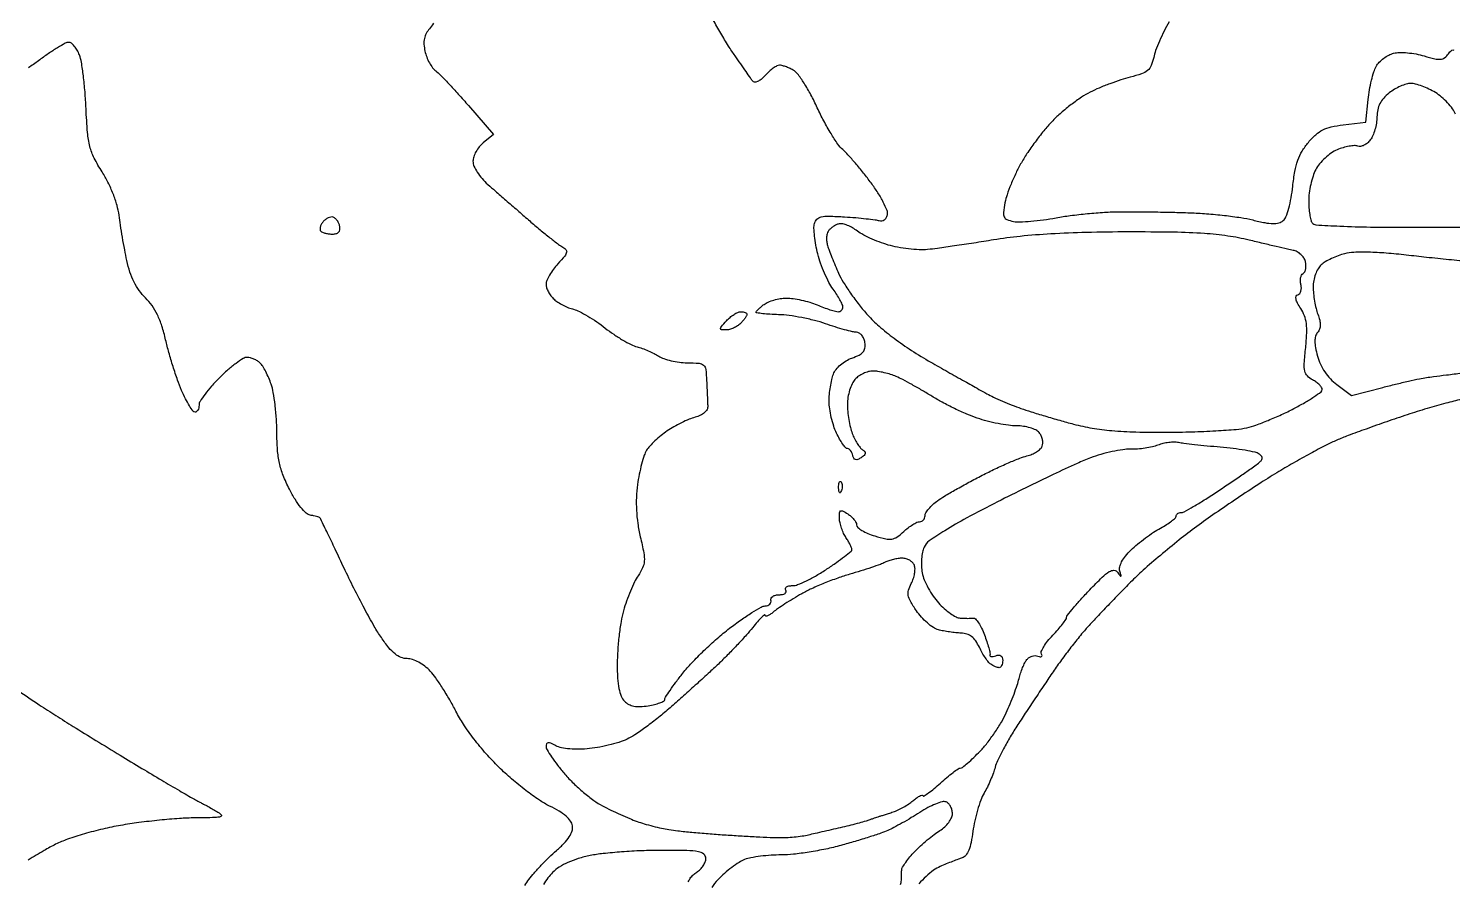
# Model space of a CAD drawing. Extents: x 0 to 102, y 0 to 135.
# Drawn here: x 24.17 to 50.55, y 18.9 to 34.69 of the extents above; entities that cross this region are included whole.
import ezdxf

# ---------------------------------------------------------------- set-up
doc = ezdxf.new("R2010")
doc.units = 0
doc.header["$MEASUREMENT"] = 0

msp = doc.modelspace()

# ---------------------------------------------------------------- linework, layer by layer
for points in [[(41.328361, 0.059018, -0.000002), (42.381032, 0.069746, -0.000306)], [(31.667921, 34.785658, -0.060837), (31.596143, 34.683838, 0.060309), (31.534922, 34.597187, 0.073917), (31.50124, 34.504064, 0.066252), (31.494049, 34.397176, 0.037786), (31.512229, 34.268787, 0.038562), (31.544563, 34.16172, 0.032648), (31.594469, 34.054507, 0.033929), (31.653268, 33.962521, 0.074379), (31.712195, 33.903555, -0.039301), (31.792872, 33.833393, -0.005268), (31.949047, 33.671005, -0.006061), (32.130133, 33.473968, -0.005065), (32.317695, 33.260543), (32.780198, 32.723387), (32.590999, 32.570183, 0.053003), (32.518604, 32.497619, 0.043265), (32.457377, 32.406539, 0.044928), (32.415511, 32.311665, 0.081626), (32.4018, 32.228236, 0.10245), (32.420558, 32.137647, 0.040497), (32.480649, 32.024806, 0.037081), (32.56914, 31.90704, 0.033693), (32.67675, 31.799536, 0.000109), (32.814825, 31.679086, 0.000039), (33.010948, 31.508102, 0.000039), (33.225702, 31.320933, 0.000046), (33.428344, 31.144381, 0.00491), (33.621458, 30.979469, 0.00579), (33.807538, 30.827327, 0.00511), (33.967302, 30.702412, 0.035807), (34.049889, 30.648093, -0.067624), (34.121822, 30.593946, -0.26105), (34.136703, 30.542154, -0.118491), (34.101872, 30.473034, -0.011187), (33.975095, 30.329947, 0.027349), (33.891012, 30.228634, 0.028694), (33.819935, 30.120306, 0.02992), (33.769958, 30.020307, 0.101256), (33.7554, 29.949158, 0.081575), (33.766026, 29.884462, 0.041283), (33.79889, 29.808454, 0.039575), (33.846797, 29.733667, 0.047158), (33.90345, 29.672003, 0.041166), (33.975632, 29.616995, 0.023241), (34.071066, 29.562045, 0.023067), (34.17316, 29.515245, 0.034823), (34.266158, 29.485036, -0.056028), (34.373313, 29.445142, -0.016668), (34.526696, 29.361014, -0.016494), (34.693928, 29.254296, -0.017114), (34.851661, 29.138029, 0.01749), (35.009654, 29.021752, 0.016741), (35.177666, 28.915008, 0.016943), (35.332118, 28.830903, 0.055955), (35.440703, 28.790902, -0.025488), (35.537576, 28.761768, -0.015585), (35.648692, 28.718124, -0.015609), (35.756327, 28.667891, -0.026638), (35.842348, 28.61851, 0.06092), (35.93686, 28.57254, 0.025399), (36.073341, 28.533261, 0.024672), (36.225438, 28.505567, 0.029251), (36.371098, 28.49502, -0.016591), (36.591051, 28.484679, -0.16842), (36.673594, 28.448423, -0.177952), (36.713652, 28.369759, -0.018973), (36.7305, 28.161827, 0.000257), (36.736415, 28.025676, 0.00025), (36.742529, 27.888174, 0.000246), (36.748026, 27.767255, 0.000926), (36.75165, 27.691437, -0.134347), (36.737719, 27.628394, -0.091158), (36.692015, 27.570274, -0.071629), (36.617006, 27.521175, -0.04384), (36.51746, 27.484956, 0.033162), (36.40536, 27.446856, 0.015559), (36.265771, 27.383674, 0.01534), (36.123031, 27.308117, 0.020809), (35.999408, 27.230764, 0.020425), (35.885773, 27.145879, 0.017501), (35.773236, 27.047689, 0.017858), (35.677259, 26.951187, 0.047212), (35.618174, 26.873883, 0.059618), (35.573726, 26.779261, 0.01549), (35.525695, 26.617766, 0.015526), (35.482071, 26.42895, 0.015283), (35.449988, 26.236796, 0.023986), (35.429377, 26.000263, 0.023207), (35.431166, 25.760209, 0.022758), (35.455432, 25.5168, 0.021081), (35.502094, 25.270226, -0.010099), (35.565196, 24.972694, -0.0612), (35.575657, 24.815711, -0.095182), (35.544907, 24.692981, -0.042601), (35.461821, 24.548017, 0.037345), (35.393813, 24.432194, 0.0149), (35.317613, 24.264489, 0.014648), (35.245832, 24.077982, 0.01788), (35.190163, 23.8995, 0.025107), (35.145786, 23.697626, 0.012231), (35.108509, 23.436352, 0.012099), (35.082904, 23.162008, 0.01711), (35.074406, 22.916825, 0.013712), (35.081616, 22.649767, 0.034184), (35.105517, 22.45604, 0.047914), (35.146701, 22.316427, 0.101039), (35.208707, 22.222607, 0.075793), (35.28848, 22.163941, 0.07322), (35.383048, 22.130847, 0.058942), (35.500207, 22.122315, 0.028965), (35.649125, 22.137702, 0.019732), (35.766334, 22.161502, 0.030375), (35.865149, 22.192126, 0.030634), (35.937785, 22.224781, 0.278655), (35.955, 22.253272, -0.144635), (35.967365, 22.295125, -0.006271), (36.052949, 22.423753, -0.010236), (36.160689, 22.574634, -0.007078), (36.288445, 22.741046, -0.02291), (36.45414, 22.931996, -0.011325), (36.680716, 23.159586, -0.011214), (36.926885, 23.385517, -0.016091), (37.155595, 23.573492, -0.010205), (37.369265, 23.731044, -0.013633), (37.569801, 23.864645, -0.010824), (37.740752, 23.966835, -0.122103), (37.8162, 23.988051, 0.081636), (37.863066, 23.997261, 0.107524), (37.89961, 24.020745, 0.122001), (37.920093, 24.054716, 0.126834), (37.92195, 24.093801, -0.178421), (37.927734, 24.132526, -0.121196), (37.958182, 24.165697, -0.089481), (38.009901, 24.188082, -0.05756), (38.074993, 24.1956, 0.047867), (38.138069, 24.201652, 0.104212), (38.182658, 24.220451, 0.181468), (38.201858, 24.248211, 0.202618), (38.1969, 24.2802, -0.204576), (38.192066, 24.312187, -0.180808), (38.211525, 24.339949, -0.103356), (38.25653, 24.35875, -0.047471), (38.320109, 24.3648, 0.094806), (38.415878, 24.383124, 0.017715), (38.580351, 24.455298, 0.018397), (38.769089, 24.554936, 0.015902), (38.959602, 24.672878, 0.007519), (39.13743, 24.794841, 0.011541), (39.2873, 24.906261, 0.006122), (39.408768, 25.003409, 0.224654), (39.4236, 25.034754, 0.101756), (39.417362, 25.06509, 0.015255), (39.390946, 25.121768, 0.016606), (39.354999, 25.187591, 0.013647), (39.312437, 25.255426, -0.039075), (39.269099, 25.332989, -0.025359), (39.23091, 25.428405, -0.025488), (39.20295, 25.525988, -0.04337), (39.190998, 25.609957, -0.022187), (39.189913, 25.714822, -0.263069), (39.210345, 25.748259, -0.251093), (39.250357, 25.748891, -0.02051), (39.344461, 25.695356, -0.041459), (39.407108, 25.648604, -0.043482), (39.460102, 25.592836, -0.047577), (39.496674, 25.536759, -0.121296), (39.5082, 25.489946, 0.219842), (39.529608, 25.44361, 0.040583), (39.607926, 25.387215, 0.036845), (39.717673, 25.331564, 0.026143), (39.847694, 25.285077, 0.018022), (40.0493, 25.232511, 0.092732), (40.16418, 25.228595, 0.115907), (40.260023, 25.267058, 0.035456), (40.381897, 25.366281, -0.023446), (40.463801, 25.436297, -0.026353), (40.548872, 25.495468, -0.026967), (40.625721, 25.537561, -0.112266), (40.676903, 25.5492, 0.109876), (40.715166, 25.557711, 0.099884), (40.747738, 25.581803, 0.095065), (40.769583, 25.617814, 0.089164), (40.7772, 25.66019, -0.138879), (40.792439, 25.713997, -0.036072), (40.845541, 25.787737, -0.033835), (40.920802, 25.866313, -0.028935), (41.00985, 25.938535, -0.020813), (41.137554, 26.022562, -0.005526), (41.348118, 26.145736, -0.005595), (41.590913, 26.280608, -0.005734), (41.8347, 26.408891, -0.007838), (42.078753, 26.528972, -0.00825), (42.322346, 26.63924, -0.007963), (42.535352, 26.727457, -0.036342), (42.663173, 26.767567, 0.041638), (42.757132, 26.798147, 0.042327), (42.844182, 26.84374, 0.045908), (42.912453, 26.896598, 0.11394), (42.947587, 26.948698, 0.090814), (42.958323, 27.00598, 0.056182), (42.950913, 27.074262, 0.05396), (42.927669, 27.142535, 0.064276), (42.891306, 27.199977, 0.106571), (42.829303, 27.24867, 0.040174), (42.726037, 27.28909, 0.037292), (42.602106, 27.316574, 0.035937), (42.473912, 27.3258, -0.033106), (42.324534, 27.335701, -0.01488), (42.130406, 27.367455, -0.014656), (41.926551, 27.413297, -0.019337), (41.744021, 27.467603, -0.019825), (41.553925, 27.540786, -0.010651), (41.325314, 27.645199, -0.01059), (41.096382, 27.761753, -0.016319), (40.9041, 27.873057, 0.006737), (40.724797, 27.981487, 0.006022), (40.535846, 28.089266, 0.006051), (40.363763, 28.181989, 0.018657), (40.244469, 28.238854, 0.025156), (40.139649, 28.277974, 0.018556), (40.020242, 28.310995, 0.018849), (39.904761, 28.333802, 0.039345), (39.813431, 28.341, 0.066423), (39.728752, 28.329701, 0.042025), (39.635003, 28.295554, 0.04161), (39.546888, 28.245514, 0.058964), (39.479012, 28.186289, 0.075058), (39.42527, 28.105276, 0.03509), (39.380129, 27.987406, 0.033763), (39.349313, 27.854653, 0.040169), (39.339, 27.726496, 0.024363), (39.345536, 27.592426, 0.016769), (39.365406, 27.441579, 0.016942), (39.394393, 27.297387, 0.032776), (39.428893, 27.184979, 0.02504), (39.470694, 27.089688, 0.024887), (39.521889, 26.998852, 0.025672), (39.574526, 26.924228, 0.082599), (39.619243, 26.883372, -0.070379), (39.659879, 26.848016, -0.226663), (39.669133, 26.814374, -0.168453), (39.649148, 26.778738, -0.037559), (39.5928, 26.735828, -0.045813), (39.531848, 26.70377, -0.166583), (39.488796, 26.701076, -0.203193), (39.458441, 26.725055, -0.07145), (39.438547, 26.778128, 0.049721), (39.422988, 26.825821, 0.060586), (39.399031, 26.866178, 0.071876), (39.370766, 26.893615, 0.158057), (39.342436, 26.9028, -0.216825), (39.308183, 26.918387, -0.024254), (39.253768, 26.987322, -0.025961), (39.194449, 27.080315, -0.018211), (39.137139, 27.190536, -0.032738), (39.084814, 27.322454, -0.020879), (39.040708, 27.481567, -0.020967), (39.010414, 27.641913, -0.036217), (39.0006, 27.777228, -0.022119), (39.006335, 27.90681, -0.016423), (39.023677, 28.049063, -0.016672), (39.048983, 28.182451, -0.035637), (39.079159, 28.282811, -0.076386), (39.128953, 28.370632, -0.046842), (39.211263, 28.456905, -0.044768), (39.313624, 28.530884, -0.05027), (39.423737, 28.582171, 0.03111), (39.555834, 28.637651, 0.103958), (39.629291, 28.69549, 0.137538), (39.661983, 28.76806, 0.072844), (39.662428, 28.867503, 0.061544), (39.642512, 28.941217, 0.071568), (39.605851, 29.003829, 0.083079), (39.558736, 29.046198, 0.140534), (39.5082, 29.061135, -0.056131), (39.433901, 29.070117, -0.008219), (39.286548, 29.107567, -0.0092), (39.113226, 29.158105, -0.007779), (38.93184, 29.217748, 0.021385), (38.729345, 29.278279, 0.014035), (38.491739, 29.331322, 0.014128), (38.25704, 29.369997, 0.026238), (38.064782, 29.385913, -0.007396), (37.90466, 29.393111, -0.012234), (37.769826, 29.404488, -0.00587), (37.65902, 29.417893, -0.375226), (37.647092, 29.431473, -0.186381), (37.654108, 29.449794, -0.014997), (37.690517, 29.487774, -0.01863), (37.738342, 29.531381, -0.013182), (37.79505, 29.576833, -0.064313), (37.870592, 29.620171, -0.030123), (37.977342, 29.656996, -0.029236), (38.095545, 29.682622, -0.036234), (38.207718, 29.691909, -0.037408), (38.330824, 29.683944, -0.018945), (38.483821, 29.656533, -0.018707), (38.640435, 29.616113, -0.026455), (38.776051, 29.5677, 0.009348), (38.898735, 29.519113, 0.011147), (39.016199, 29.478077, 0.009993), (39.116251, 29.447804, 0.068566), (39.167083, 29.4408, 0.099867), (39.200405, 29.447523, 0.098136), (39.228751, 29.466658, 0.097747), (39.247737, 29.495231, 0.098216), (39.2544, 29.528826, 0.106988), (39.243918, 29.577251, 0.017906), (39.201291, 29.662828, 0.018905), (39.142823, 29.761313, 0.015771), (39.073603, 29.861392, -0.038422), (38.996947, 29.983706, -0.017799), (38.915748, 30.152909, -0.017511), (38.842649, 30.337631, -0.02329), (38.79011, 30.51039, -0.017034), (38.753837, 30.676823, -0.017956), (38.729717, 30.842445, -0.017894), (38.719217, 30.986177, -0.073361), (38.728728, 31.072828, -0.130353), (38.77462, 31.153914, -0.144629), (38.853017, 31.19769, -0.062056), (38.995171, 31.211672, -0.00894), (39.28717, 31.198877, -0.005408), (39.494102, 31.183851, -0.006512), (39.688194, 31.165097, -0.005628), (39.850998, 31.145367, -0.043038), (39.926176, 31.128723, 0.116418), (39.97531, 31.125173, 0.111648), (40.021692, 31.143809, 0.102822), (40.058356, 31.182274, 0.085345), (40.079698, 31.234755, 0.150045), (40.072982, 31.316563, 0.022602), (40.004351, 31.468219, 0.023668), (39.903792, 31.644873, 0.018464), (39.778756, 31.826955, 0.008558), (39.637266, 32.010859, 0.008131), (39.48718, 32.193019, 0.008107), (39.349282, 32.349727, 0.028282), (39.253194, 32.4441, -0.061783), (39.161042, 32.547584, -0.014583), (39.034953, 32.742169, -0.014795), (38.902206, 32.976067, -0.01409), (38.781229, 33.221202, 0.01582), (38.662078, 33.460546, 0.019088), (38.534766, 33.676984, 0.018034), (38.415566, 33.849013, 0.109785), (38.333981, 33.919152, 0.019149), (38.263188, 33.953619, 0.018877), (38.189632, 33.982748, 0.019135), (38.123391, 34.003315, 0.065789), (38.078857, 34.0092, 0.129408), (38.034269, 33.997463, 0.027164), (37.965725, 33.953618, 0.026784), (37.889571, 33.892418, 0.02257), (37.815709, 33.819984, -0.030729), (37.738168, 33.746383, -0.072873), (37.670594, 33.704729, -0.125213), (37.617245, 33.696241, -0.223925), (37.579764, 33.718298, 0.002278), (37.542813, 33.77198, 0.00027), (37.460164, 33.890754, 0.000323), (37.361739, 34.031841, 0.000265), (37.256397, 34.182465, -0.013534), (37.136758, 34.363583, -0.006601), (36.99352, 34.600656, -0.006543), (36.850917, 34.851339, -0.00941)], [(45.29861, 34.812529, 0.016723), (45.206166, 34.641955, 0.01403), (45.119442, 34.455396, 0.014262), (45.049828, 34.280375, 0.037365), (45.013082, 34.150314, -0.047969), (44.967906, 34.002449, -0.12141), (44.901775, 33.912509, -0.092375), (44.789579, 33.849617, -0.02068), (44.578194, 33.787609, 0.018322), (44.406488, 33.73812, 0.010595), (44.203743, 33.666755, 0.01058), (44.003098, 33.586429, 0.017448), (43.837617, 33.509159, 0.029314), (43.675649, 33.414182, 0.015303), (43.485113, 33.27828, 0.015167), (43.297544, 33.126443, 0.02239), (43.143416, 32.981233, 0.020487), (42.997562, 32.81807, 0.011767), (42.834753, 32.610419, 0.011742), (42.680717, 32.393705, 0.019157), (42.561672, 32.202183, 0.01758), (42.462672, 32.013254, 0.014445), (42.370087, 31.805162, 0.014692), (42.296129, 31.608887, 0.037059), (42.257362, 31.461309, 0.017233), (42.230251, 31.279896, 0.136544), (42.243442, 31.196855, 0.19766), (42.295511, 31.148196, 0.043125), (42.41613, 31.114153, 0.055673), (42.535137, 31.104893, 0.012728), (42.736975, 31.116822, 0.013011), (42.970237, 31.142704, 0.012345), (43.205983, 31.181043, -0.014125), (43.468792, 31.222824, -0.008253), (43.785694, 31.258757, -0.008248), (44.104337, 31.284271, -0.013841), (44.3727, 31.293863, -0.003771), (44.650854, 31.294004, -0.001893), (45.002177, 31.290201, -0.00188), (45.365511, 31.283525, -0.002783), (45.684, 31.274702, -0.011299), (45.991987, 31.25748, -0.009033), (46.322861, 31.225444, -0.00915), (46.628097, 31.184643, -0.02275), (46.849045, 31.140618, 0.012806), (47.074559, 31.091003, 0.042695), (47.225204, 31.075035, 0.06826), (47.332486, 31.08754, 0.110541), (47.413922, 31.129167, 0.130795), (47.463537, 31.198964, 0.021819), (47.51483, 31.3568, 0.022634), (47.559667, 31.552412, 0.018347), (47.590427, 31.765482, -0.018581), (47.630216, 32.040188, -0.039898), (47.685356, 32.246837, -0.047656), (47.764935, 32.417755, -0.041183), (47.878903, 32.579676, -0.035317), (48.01566, 32.721779, -0.067362), (48.146301, 32.811049, -0.061952), (48.303286, 32.866788, -0.025786), (48.525453, 32.90398), (48.9411, 32.9517), (48.986612, 33.3747, -0.017405), (49.011747, 33.550536, -0.016049), (49.049592, 33.729066, -0.016285), (49.093595, 33.885889, -0.05007), (49.137104, 33.987051, -0.063147), (49.193149, 34.063539, -0.041002), (49.274908, 34.136758, -0.040826), (49.368135, 34.196092, -0.05989), (49.458806, 34.230796, -0.059419), (49.566141, 34.244524, -0.024056), (49.713791, 34.238674, -0.023394), (49.873761, 34.217031, -0.027466), (50.022507, 34.181232, 0.013709), (50.221116, 34.127615, 0.081177), (50.328097, 34.119655, 0.140833), (50.403371, 34.14864, 0.07314), (50.474578, 34.220996, -0.058116), (50.535169, 34.286366, -0.38726), (50.575826, 34.285075, -0.129851)], [(33.365295, 18.807639, -0.031172), (33.43815, 18.919421, -0.020809), (33.533795, 19.037323, -0.009675), (33.667024, 19.1825, -0.009566), (33.81298, 19.329749, -0.013171), (33.949997, 19.45595, 0.023225), (34.090201, 19.590396, 0.046481), (34.185098, 19.710912, 0.061661), (34.237263, 19.818637, 0.118133), (34.246097, 19.913734, 0.122412), (34.210117, 20.002228, 0.057372), (34.125813, 20.093745, 0.044103), (33.996571, 20.186723, 0.023238), (33.821871, 20.279685, -0.038493), (33.631534, 20.388537, -0.014293), (33.381211, 20.569152, -0.014065), (33.118274, 20.782536, -0.0165), (32.88181, 20.999694, -0.01878), (32.647627, 21.247383, -0.016205), (32.420414, 21.524136, -0.016748), (32.223736, 21.79875, -0.030018), (32.084022, 22.0383, 0.013467), (31.969926, 22.249699, 0.011673), (31.839263, 22.465133, 0.011822), (31.711725, 22.654719, 0.033359), (31.611072, 22.77855, 0.040688), (31.510524, 22.870407, 0.040247), (31.396075, 22.94514, 0.043134), (31.28198, 22.994976, 0.081579), (31.183204, 23.0112, -0.09622), (31.068717, 23.033438, -0.074722), (30.959176, 23.098042, -0.05209), (30.842647, 23.214738, -0.019491), (30.704006, 23.400322, -0.021412), (30.57306, 23.609267, -0.006335), (30.390616, 23.939816, -0.006346), (30.194758, 24.316971, -0.006798), (30.013099, 24.690472, 0.000985), (29.849113, 25.037844, 0.001559), (29.707027, 25.3349, 0.000342), (29.581264, 25.595281, 0.069431), (29.565409, 25.618998, 0.127016), (29.547554, 25.630959, 0.015986), (29.502848, 25.64506, 0.017952), (29.447632, 25.658437, 0.014015), (29.386846, 25.669107, -0.153885), (29.310424, 25.706127, -0.034668), (29.211282, 25.813619, -0.031241), (29.105008, 25.964628, -0.020897), (29.002005, 26.149209, -0.023027), (28.88586, 26.408482, -0.039303), (28.816559, 26.635286, -0.036334), (28.780419, 26.88219, -0.016676), (28.767611, 27.207426, 0.014375), (28.75888, 27.45851, 0.013168), (28.73567, 27.716163, 0.013303), (28.702776, 27.944979, 0.041384), (28.663946, 28.095726, 0.018832), (28.617898, 28.213578, 0.01781), (28.56232, 28.329889, 0.018094), (28.505771, 28.429215, 0.057566), (28.458489, 28.48905, 0.054569), (28.40822, 28.529536, 0.038727), (28.344342, 28.563736, 0.039222), (28.277366, 28.587108, 0.064426), (28.217917, 28.5948, 0.140106), (28.144109, 28.573704, 0.019559), (28.011277, 28.483623, 0.021104), (27.859089, 28.361252, 0.016494), (27.704274, 28.216326, 0.01577), (27.559342, 28.061952, 0.020411), (27.436977, 27.911098, 0.018588), (27.34649, 27.779827, 0.14254), (27.3258, 27.708726, -0.055503), (27.3203, 27.659332, -0.075058), (27.304009, 27.617531, -0.094458), (27.27992, 27.589494, -0.169761), (27.251618, 27.5796, -0.241702), (27.214181, 27.59882, -0.017812), (27.148339, 27.697891, -0.021642), (27.075962, 27.827997, -0.014534), (27.004202, 27.982294, -0.016681), (26.928984, 28.174567, -0.008218), (26.845624, 28.423526, -0.008145), (26.767468, 28.685071, -0.011763), (26.707628, 28.918874, 0.020357), (26.636932, 29.176572, 0.034609), (26.554558, 29.384227, 0.0404), (26.455627, 29.55401, 0.047118), (26.33505, 29.696436, -0.044683), (26.219732, 29.831315, -0.038621), (26.123784, 29.991068, -0.035588), (26.047001, 30.176536, -0.027205), (25.989054, 30.388406, -0.006268), (25.948486, 30.5885, -0.004117), (25.906565, 30.81983, -0.004141), (25.869468, 31.04575, -0.007953), (25.844112, 31.227563, 0.039197), (25.806588, 31.41172, 0.023095), (25.73472, 31.624625, 0.022483), (25.639544, 31.839662, 0.027321), (25.530786, 32.031263, -0.025796), (25.384105, 32.28785, -0.054858), (25.304053, 32.501734, -0.041648), (25.260547, 32.762558, -0.009729), (25.232793, 33.2055, 0.009418), (25.213652, 33.514061, 0.010404), (25.183321, 33.81158, 0.009854), (25.147203, 34.064015, 0.051341), (25.110507, 34.19955, 0.037805), (25.06831, 34.288587, 0.04651), (25.015577, 34.363859, 0.053379), (24.960722, 34.416006, 0.164826), (24.912931, 34.4322, 0.125856), (24.848585, 34.415743, 0.011374), (24.703592, 34.332043, 0.014199), (24.533399, 34.221828, 0.010628), (24.352145, 34.09124, -0.019156), (24.164847, 33.961091, -0.024253)], [(50.607097, 33.099944, 0.058485), (50.54997, 33.201313, 0.030019), (50.457002, 33.313943, 0.029362), (50.346048, 33.419826, 0.038966), (50.232975, 33.501478, 0.025232), (50.113912, 33.56607, 0.022857), (49.985009, 33.620708, 0.023518), (49.865073, 33.658886, 0.064937), (49.777359, 33.670484, 0.072466), (49.69302, 33.658348, 0.030804), (49.585502, 33.619201, 0.029673), (49.473998, 33.562547, 0.034286), (49.375509, 33.49546, 0.045172), (49.274595, 33.400158, 0.06352), (49.205073, 33.297848, 0.06499), (49.164506, 33.18323, 0.050135), (49.149909, 33.05131, -0.037895), (49.140061, 32.936756, -0.029584), (49.112717, 32.814856, -0.030376), (49.073374, 32.703829, -0.061789), (49.027074, 32.623839, -0.055418), (48.972629, 32.566423, -0.061507), (48.908662, 32.524663, -0.07015), (48.84528, 32.503979, -0.136279), (48.792684, 32.509018, 0.106224), (48.731175, 32.518613, 0.029879), (48.634142, 32.507244, 0.02869), (48.523248, 32.48084, 0.026735), (48.413394, 32.441415, 0.053089), (48.302227, 32.38009, 0.034018), (48.187321, 32.287513, 0.03401), (48.085981, 32.18016, 0.052888), (48.015975, 32.073987, 0.040686), (47.965302, 31.952758, 0.022848), (47.922866, 31.798772, 0.022672), (47.894017, 31.638307, 0.034157), (47.884895, 31.496551, 0.017536), (47.889955, 31.367205, 0.020114), (47.904068, 31.244364, 0.019673), (47.924149, 31.142131, 0.098924), (47.948345, 31.089441, 0.223964), (48.018074, 31.051127, 0.003837), (48.464104, 31.02697, 0.008077), (49.029651, 31.00984, 0.003682), (49.769022, 31.004841, 0.002523), (50.69446, 31.010068, 0.013716)], [(50.879495, 30.366638, -0.001734), (50.483788, 30.40479, -0.001717), (50.067346, 30.447845, -0.002368), (49.693705, 30.489561, 0.009472), (49.320992, 30.525821, 0.013868), (48.991865, 30.54239, 0.015186), (48.722792, 30.540292, 0.053331), (48.551605, 30.515341, 0.026588), (48.430753, 30.477366, 0.021351), (48.305206, 30.424239, 0.021842), (48.19318, 30.364962, 0.050243), (48.11625, 30.30878, 0.079912), (48.058334, 30.237182, 0.043616), (48.010757, 30.134389, 0.041316), (47.978912, 30.016447, 0.045315), (47.9682, 29.898495, 0.025505), (47.974469, 29.775684, 0.016891), (47.993585, 29.635756, 0.017017), (48.021464, 29.50072, 0.031436), (48.054619, 29.393717, -0.031558), (48.088494, 29.284295, -0.06307), (48.098525, 29.194423, -0.079882), (48.085374, 29.119713, -0.090007), (48.049619, 29.056267, 0.106036), (48.01323, 28.986615, 0.065868), (48.000438, 28.894922, 0.047379), (48.010956, 28.775192, 0.020184), (48.046523, 28.618112, 0.043339), (48.101632, 28.466979, 0.040311), (48.18308, 28.323686, 0.040379), (48.286305, 28.195553, 0.043852), (48.406177, 28.089504), (48.67751, 27.888899), (49.257061, 28.038195, -0.003687), (49.495741, 28.097807, -0.003763), (49.733651, 28.153475, -0.003654), (49.941013, 28.198762, -0.015624), (50.065656, 28.220988, -0.004615), (50.196763, 28.238928, -0.000852), (50.438654, 28.269337, -0.000915), (50.721696, 28.303903, -0.000833)], [(50.718222, 27.817415, 0.007236), (50.424887, 27.744371, 0.008425), (50.078049, 27.646373, 0.006904), (49.71075, 27.530324, 0.003316), (49.33176, 27.402005, 0.003194), (48.949723, 27.267085, 0.003159), (48.614617, 27.143929, 0.011613), (48.405012, 27.059789, 0.01778), (48.206753, 26.966327, 0.005609), (47.917304, 26.812945, 0.005593), (47.598024, 26.634482, 0.006179), (47.293323, 26.454625, 0.007459), (46.96247, 26.246959, 0.004012), (46.560439, 25.981571, 0.003994), (46.154823, 25.704391, 0.006255), (45.8109, 25.45888, 0.009516), (45.485331, 25.210606, 0.007154), (45.136479, 24.925697, 0.007238), (44.815971, 24.648182, 0.016487), (44.5842, 24.427419, 0.00172), (44.384033, 24.222353, 0.001329), (44.167224, 23.99751, 0.001343), (43.965879, 23.786459, 0.003225), (43.818106, 23.628701, 0.014488), (43.678309, 23.46844, 0.006512), (43.503692, 23.250424, 0.00644), (43.325052, 23.015144, 0.00872), (43.170153, 22.797751, 0.002208), (43.012243, 22.565558, 0.001259), (42.823358, 22.283636, 0.001257), (42.634672, 21.998923, 0.002083), (42.477074, 21.757635, 0.010552), (42.340517, 21.536553, 0.011206), (42.216223, 21.314245, 0.010862), (42.117853, 21.118497, 0.049552), (42.074829, 20.998749, -0.02605), (42.042812, 20.894506, -0.012689), (41.99175, 20.764959, -0.012549), (41.931669, 20.632536, -0.017716), (41.871104, 20.518014, 0.041931), (41.810341, 20.388299, 0.017502), (41.749667, 20.204755, 0.017171), (41.698082, 20.002671, 0.02131), (41.664686, 19.811531, -0.018134), (41.630153, 19.606201, -0.044982), (41.586182, 19.460339, -0.066082), (41.532225, 19.364924, -0.158375), (41.466383, 19.318905, 0.014535), (41.3948, 19.294789, 0.004458), (41.288152, 19.25429, 0.004457), (41.169531, 19.206807, 0.004868), (41.055227, 19.15856, 0.056971), (40.934888, 19.089184, 0.027089), (40.796883, 18.975064, 0.026432), (40.663928, 18.838725, 0.033857)], [(23.974747, 22.419309, 0.002387), (24.365605, 22.157508, 0.004851), (24.675807, 21.956173, 0.002623), (24.995008, 21.755715, 0.001175), (25.416633, 21.495378, 0.001164), (25.863611, 21.222266, 0.001582), (26.2683, 20.978036, 0.001064), (26.634027, 20.75995, 0.001475), (26.962813, 20.566149, 0.000908), (27.240297, 20.404364, 0.018643), (27.3258, 20.358894, -0.0079), (27.388364, 20.327328, -0.003006), (27.474618, 20.281423, -0.002976), (27.567763, 20.230409, -0.00364), (27.654213, 20.181565, -0.061726), (27.738319, 20.118307, -0.573171), (27.72973, 20.082945, -0.067546), (27.621847, 20.065898, -0.003116), (27.249511, 20.060091, 0.015473), (26.962523, 20.048517, 0.00741), (26.594997, 20.016806, 0.007338), (26.211979, 19.972344, 0.010388), (25.872661, 19.920708, 0.015298), (25.545945, 19.853667, 0.012557), (25.201482, 19.762735, 0.01275), (24.889, 19.663084, 0.032503), (24.669963, 19.570686, 0.015194), (24.456144, 19.455382, 0.005441), (24.158332, 19.278551, 0.005392)], [(40.323657, 18.823336, 0.007414), (40.340034, 18.904817, 0.077596), (40.341007, 18.938773, -0.027401), (40.339039, 18.96628, -0.009303), (40.339117, 19.006389, -0.009219), (40.340848, 19.050786, -0.010477), (40.344182, 19.093229, -0.109941), (40.361774, 19.146613, -0.01941), (40.419598, 19.235617, -0.020197), (40.497046, 19.336371, -0.01696), (40.58685, 19.436789, -0.016638), (40.692887, 19.540424, -0.011445), (40.8195, 19.650976, -0.011551), (40.946382, 19.751869, -0.022965), (41.05215, 19.82466, 0.047562), (41.141399, 19.892776, 0.046862), (41.216659, 19.976842, 0.050818), (41.26813, 20.063692, 0.108785), (41.2848, 20.139405, 0.06467), (41.27592, 20.207775, 0.061617), (41.249835, 20.272818, 0.066342), (41.2113, 20.324905, 0.109163), (41.165772, 20.354986, 0.15906), (41.097523, 20.358465, 0.027858), (40.973778, 20.317423, 0.027782), (40.828722, 20.250633, 0.021791), (40.679322, 20.162972, -0.007672), (40.52212, 20.064664, -0.006559), (40.353595, 19.965833, -0.00662), (40.198017, 19.880023, -0.018675), (40.086419, 19.825639, -0.022168), (39.959647, 19.77621, -0.00492), (39.738405, 19.703479, -0.005102), (39.480884, 19.624505, -0.004901), (39.218325, 19.549698, -0.015421), (38.938702, 19.482183, -0.011842), (38.629693, 19.425188, -0.01201), (38.337884, 19.385643, -0.027676), (38.116863, 19.3734, 0.016196), (37.924849, 19.367178, 0.014714), (37.727358, 19.348519, 0.014914), (37.551727, 19.321353, 0.04504), (37.435229, 19.288697, 0.051011), (37.330804, 19.236274, 0.019803), (37.197776, 19.143933, 0.01936), (37.060483, 19.031746, 0.022714), (36.939725, 18.914828, 0.040594), (36.82479, 18.771233, 0.021206)], [(36.390179, 18.87806, -0.050777), (36.427702, 18.942602, -0.047091), (36.482474, 19.004775, -0.0491), (36.5472, 19.054633, 0.056806), (36.611922, 19.106093, 0.049758), (36.666697, 19.172985, 0.052496), (36.704057, 19.244431, 0.094507), (36.7164, 19.30915, 0.230387), (36.678131, 19.387796, 0.122609), (36.577047, 19.433066, 0.03981), (36.366147, 19.453689, 0.004475), (35.88451, 19.458, 0.009976), (35.530856, 19.450943, 0.008351), (35.156108, 19.429707, 0.008448), (34.814121, 19.398775, 0.022777), (34.573031, 19.361685, 0.024014), (34.353378, 19.306484, 0.032098), (34.160945, 19.234402, 0.036059), (34.000281, 19.147741, 0.054717), (33.876593, 19.048521, 0.037044), (33.790094, 18.948158, 0.027474), (33.709536, 18.82583, 0.028021)]]:
    msp.add_lwpolyline(points, format="xyb")
for points in [[(29.813047, 31.192057, 0.122668), (29.770331, 31.195364, 0.064136), (29.718963, 31.179757, 0.057842), (29.667282, 31.148875, 0.056035), (29.623431, 31.106684, 0.049507), (29.590601, 31.05805, 0.065454), (29.571585, 31.008158, 0.08129), (29.568483, 30.964652, 0.175357), (29.582534, 30.934666, 0.100535), (29.6149, 30.913228, 0.033378), (29.669231, 30.895352, 0.031668), (29.733669, 30.883104, 0.031139), (29.799503, 30.879, 0.066169), (29.867205, 30.887999, 0.137579), (29.912577, 30.915056, 0.152048), (29.934526, 30.959601, 0.087123), (29.933453, 31.02004, 0.054032), (29.916084, 31.076286, 0.050849), (29.886801, 31.128748, 0.054683), (29.850685, 31.16993, 0.105441)], [(39.498685, 30.950789, 0.039734), (39.412022, 31.007632, 0.041615), (39.318756, 31.049049, 0.045313), (39.232684, 31.070493, 0.119494), (39.1698, 31.065182, 0.043613), (39.116705, 31.04215, 0.031687), (39.062106, 31.007933, 0.03226), (39.014093, 30.968494, 0.058703), (38.981381, 30.929765, 0.093667), (38.961352, 30.882033, 0.042107), (38.952753, 30.814335, 0.039727), (38.955555, 30.739118, 0.043309), (38.970312, 30.6675, 0.017401), (38.999846, 30.579722, 0.005041), (39.05146, 30.446433, 0.005062), (39.112693, 30.29732, 0.005384), (39.175717, 30.15253, 0.033037), (39.261818, 29.990077, 0.013852), (39.397771, 29.783075, 0.013634), (39.555906, 29.568937, 0.017241), (39.714045, 29.380359, 0.031012), (39.926041, 29.17211, 0.018146), (40.203322, 28.948713, 0.016712), (40.527128, 28.72313, 0.014408), (40.881458, 28.507713, 0.000416), (41.200241, 28.326626, 0.000456), (41.509742, 28.151524, 0.000425), (41.774714, 28.002231, 0.002289), (41.9193, 27.921797, 0.016652), (42.043365, 27.858809, 0.007452), (42.210377, 27.783909, 0.007368), (42.389477, 27.709882, 0.009926), (42.5538, 27.648525, 0.008411), (42.741009, 27.586344, 0.003463), (42.996628, 27.508128, 0.003425), (43.272094, 27.427974, 0.004394), (43.5267, 27.358188, 0.023092), (43.871331, 27.283811, 0.019843), (44.239248, 27.236944, 0.015795), (44.681181, 27.21242, 0.007151), (45.261, 27.206884, 0.006128), (45.72307, 27.214746, 0.006894), (46.167013, 27.233872, 0.006372), (46.543937, 27.260143, 0.03664), (46.7415, 27.29113, 0.029008), (46.907661, 27.340141, 0.010705), (47.135815, 27.427647, 0.010568), (47.381403, 27.534031, 0.012511), (47.60865, 27.64519, 0.011181), (47.811269, 27.756492, 0.016861), (47.98208, 27.863202, 0.011736), (48.11572, 27.957721, 0.237241), (48.1374, 28.000841, 0.157056), (48.12534, 28.038289, 0.042978), (48.084431, 28.085976, 0.039008), (48.026099, 28.134897, 0.032137), (47.957081, 28.177751, -0.079982), (47.860758, 28.251131, -0.138419), (47.814166, 28.339532, -0.069217), (47.804, 28.480957, -0.009422), (47.829331, 28.777201, 0.01478), (47.849024, 29.040752, 0.04313), (47.841522, 29.222834, 0.058911), (47.805589, 29.36651, 0.054374), (47.73649, 29.502071, -0.023854), (47.677586, 29.602066, -0.072208), (47.651267, 29.676358, -0.141497), (47.655525, 29.726439, -0.224434), (47.686059, 29.755653, 0.152987), (47.719213, 29.779592, 0.090148), (47.741186, 29.823719, 0.074912), (47.748835, 29.881052, 0.059789), (47.740349, 29.942908, -0.05499), (47.731037, 30.006276, -0.060553), (47.736295, 30.068053, -0.068827), (47.754536, 30.119081, -0.134928), (47.783688, 30.150436, 0.144675), (47.81261, 30.182764, 0.066632), (47.82997, 30.237063, 0.057786), (47.834024, 30.303515, 0.050359), (47.823249, 30.37241, 0.083552), (47.792843, 30.440043, 0.060555), (47.738898, 30.502782, 0.059935), (47.670777, 30.551408, 0.077259), (47.598541, 30.577449, -0.007926), (47.492808, 30.599724, -0.001237), (47.284861, 30.647529, -0.001377), (47.03994, 30.705183, -0.001199), (46.7838, 30.766873, 0.023946), (46.38736, 30.84347, 0.018794), (45.951933, 30.889531, 0.013083), (45.38449, 30.913174, 0.004208), (44.5419, 30.919124, 0.005492), (43.765667, 30.909547, 0.008958), (43.107697, 30.8824, 0.010467), (42.541369, 30.83695, 0.015368), (42.0462, 30.771332, -0.002164), (41.681568, 30.713177, -0.002238), (41.320522, 30.658849, -0.002158), (41.007444, 30.614551, -0.009627), (40.823206, 30.592897, -0.035167), (40.666788, 30.588605, -0.018034), (40.471114, 30.604084, -0.017831), (40.269853, 30.634638, -0.025594), (40.094591, 30.677062, -0.019443), (39.928966, 30.733341, -0.016042), (39.757051, 30.805725, -0.016341), (39.603465, 30.882447, -0.041021)], [(37.364012, 29.4408, -0.040575), (37.40758, 29.437259, -0.059955), (37.444375, 29.426599, -0.078845), (37.469381, 29.410953, -0.216889), (37.4778, 29.392457, -0.13383), (37.470756, 29.366611, -0.022027), (37.442298, 29.322813, -0.022866), (37.403216, 29.273073, -0.018427), (37.356943, 29.223257, -0.051825), (37.299947, 29.176993, -0.038295), (37.228684, 29.137902, -0.039058), (37.154759, 29.11116, -0.067358), (37.090031, 29.1024, -0.028174), (37.006957, 29.107085, -0.393593), (36.98911, 29.127925, -0.167561), (37.003796, 29.165368, -0.007434), (37.0971, 29.2716, -0.033439), (37.164091, 29.336349, -0.034148), (37.238669, 29.391098, -0.036283), (37.309754, 29.429238, -0.105367)], [(45.4725, 27.015825, 0.055791), (45.392538, 27.023656, 0.027779), (45.290874, 27.016589, 0.027175), (45.185176, 26.997434, 0.035836), (45.0918, 26.968011, -0.038317), (44.9897, 26.936394, -0.018644), (44.855487, 26.91108, -0.018372), (44.71312, 26.89501, -0.025226), (44.58433, 26.891761, 0.042323), (44.439836, 26.883172, 0.01689), (44.244431, 26.84807, 0.016572), (44.035114, 26.79581, 0.020057), (43.842843, 26.732538, 0.017692), (43.594151, 26.629321, 0.003435), (43.153411, 26.424163, 0.003648), (42.642598, 26.177524, 0.003365), (42.121461, 25.916825, 0.005911), (41.550784, 25.617982, 0.014557), (41.141138, 25.381618, 0.015298), (40.854866, 25.192816, 0.133188), (40.758469, 25.076575, 0.060241), (40.728799, 24.983045, 0.028961), (40.712592, 24.858058, 0.028211), (40.710631, 24.724027, 0.035933), (40.724643, 24.60122, 0.051713), (40.762789, 24.472819, 0.026289), (40.835332, 24.320582, 0.025802), (40.927487, 24.16988, 0.034944), (41.026604, 24.044846, 0.026142), (41.133025, 23.939908, 0.028337), (41.247109, 23.849628, 0.029441), (41.352831, 23.784238, 0.107804), (41.428081, 23.762576, 0.008801), (41.4931, 23.75946, 0.007388), (41.5621, 23.758389, 0.007468), (41.625168, 23.759284, 0.020316), (41.66972, 23.762397, -0.238363), (41.711424, 23.746813, -0.037798), (41.767317, 23.67621, -0.034964), (41.825303, 23.575909, -0.024018), (41.877242, 23.455171, -0.009929), (41.921527, 23.329323, -0.013313), (41.956329, 23.213495, -0.01045), (41.980522, 23.116469, -0.121802), (41.979787, 23.077695, 0.267165), (41.984734, 23.059155, 0.17116), (42.005355, 23.049223, 0.083109), (42.042306, 23.051296, 0.036154), (42.089515, 23.065596, -0.079447), (42.142293, 23.076726, -0.165865), (42.182181, 23.06528, -0.164453), (42.206978, 23.031739, -0.077815), (42.2154, 22.977951, -0.044771), (42.210739, 22.926004, -0.065438), (42.196762, 22.882316, -0.086401), (42.176189, 22.853051, -0.204303), (42.15195, 22.843295, -0.066541), (42.121188, 22.848049, -0.024954), (42.079911, 22.862468, -0.024195), (42.035956, 22.88286, -0.026994), (41.99581, 22.906745, -0.077727), (41.952345, 22.9469, -0.019411), (41.895139, 23.025196, -0.019362), (41.835955, 23.120981, -0.018385), (41.783261, 23.2227, 0.04118), (41.71581, 23.339548, 0.076096), (41.640627, 23.419009, 0.086659), (41.552401, 23.465873, 0.069361), (41.446307, 23.484838, -0.016507), (41.348331, 23.491845, -0.009963), (41.232808, 23.506283, -0.009975), (41.118488, 23.525226, -0.017206), (41.024357, 23.546134, -0.082751), (40.931499, 23.58739, -0.03286), (40.819999, 23.671964, -0.031404), (40.70919, 23.781015, -0.034248), (40.616341, 23.900124, -0.017511), (40.507056, 24.074963, -0.084771), (40.46656, 24.184377, -0.119151), (40.471631, 24.282114, -0.050637), (40.521832, 24.404171, 0.041714), (40.559647, 24.491648, 0.038569), (40.583619, 24.586503, 0.040872), (40.591451, 24.674529, 0.093635), (40.579596, 24.739793, 0.10104), (40.547251, 24.7905, 0.066815), (40.492838, 24.833447, 0.063422), (40.425648, 24.862495, 0.070462), (40.355707, 24.8724, 0.035444), (40.27877, 24.866939, 0.022446), (40.190371, 24.85025, 0.02252), (40.104583, 24.825904, 0.038189), (40.035802, 24.796996, -0.031339), (39.949137, 24.759166, -0.005641), (39.782945, 24.70082, -0.006066), (39.586407, 24.636949, -0.005454), (39.3813, 24.575478, 0.015875), (39.159177, 24.503831, 0.01078), (38.910977, 24.408896, 0.010871), (38.675081, 24.306753, 0.021332), (38.493, 24.213569, 0.007352), (38.336391, 24.121728, 0.007092), (38.180641, 24.024238, 0.007037), (38.045919, 23.934516, 0.025587), (37.96425, 23.872074, -0.024946), (37.907365, 23.828465, -0.056801), (37.85969, 23.802994, -0.124404), (37.829019, 23.798995, -0.380096), (37.8162, 23.813421, 0.618764), (37.801404, 23.820799, 0.03061), (37.747859, 23.775071, 0.021877), (37.672903, 23.696055, 0.010527), (37.58355, 23.588721, -0.013712), (37.467653, 23.451291, -0.006055), (37.30741, 23.275844, -0.005987), (37.132982, 23.093866, -0.008014), (36.9702, 22.93329, -0.004068), (36.788321, 22.762348, -0.001951), (36.552223, 22.545741, -0.001934), (36.304038, 22.321569, -0.002761), (36.0819, 22.124679, -0.010242), (35.866693, 21.943703, -0.009628), (35.639845, 21.767836, -0.009639), (35.432777, 21.619714, -0.032528), (35.289831, 21.534682, -0.036899), (35.149602, 21.475752, -0.016839), (34.959116, 21.418827, -0.016569), (34.753476, 21.372068, -0.021904), (34.563458, 21.344001, -0.021065), (34.372549, 21.332395, -0.025555), (34.193348, 21.338222, -0.02796), (34.041459, 21.35955, -0.074131), (33.938477, 21.396373, 0.018067), (33.844286, 21.442486, 0.120057), (33.793211, 21.451789, 0.28018), (33.765876, 21.43288, 0.106477), (33.755946, 21.385627, 0.134744), (33.773565, 21.322676, 0.013534), (33.85824, 21.189941, 0.016214), (33.970507, 21.035098, 0.012213), (34.103412, 20.872144, 0.023113), (34.261867, 20.703691, 0.01715), (34.451379, 20.532221, 0.017415), (34.641817, 20.382478, 0.037008), (34.800816, 20.28334, 0.008857), (34.956133, 20.205257, 0.006238), (35.133368, 20.12276, 0.006297), (35.304942, 20.048071, 0.013137), (35.440738, 19.995134, 0.014683), (35.573472, 19.951726, 0.008692), (35.734089, 19.907391, 0.008693), (35.896056, 19.86869, 0.01476), (36.032938, 19.842699, 0.012799), (36.195694, 19.821001, 0.003343), (36.457999, 19.794618, 0.003395), (36.757285, 19.768583, 0.003468), (37.0548, 19.746813, 0.001819), (37.351825, 19.728234, 0.001807), (37.649644, 19.711773, 0.00177), (37.91016, 19.699242, 0.007056), (38.07, 19.694379, 0.017111), (38.201848, 19.696742, 0.011154), (38.353674, 19.708066, 0.011221), (38.501434, 19.725761, 0.020947), (38.6199, 19.74775, 0.000211), (38.74376, 19.776206, 0.000088), (38.910977, 19.814729, 0.000087), (39.090065, 19.856052, 0.000112), (39.2544, 19.89404, 0.004152), (39.409456, 19.931279, 0.00443), (39.560546, 19.97032, 0.004215), (39.689867, 20.006132, 0.020548), (39.762, 20.03001, -0.002799), (39.813686, 20.04918, -0.003064), (39.864049, 20.067191, -0.002865), (39.907306, 20.082084, -0.015294), (39.9312, 20.089352, 0.009917), (39.957946, 20.097174, 0.000933), (40.023202, 20.117806, 0.001195), (40.100914, 20.142739, 0.00094), (40.185, 20.170115, 0.029994), (40.277412, 20.206662, 0.019008), (40.380471, 20.259607, 0.019082), (40.478067, 20.319545, 0.033147), (40.553432, 20.377457, -0.021872), (40.615409, 20.427341, -0.037467), (40.671642, 20.462524, -0.04603), (40.715782, 20.480781, -0.346777), (40.735478, 20.4732, 0.421874), (40.757882, 20.467798, 0.014035), (40.841971, 20.524092, 0.018993), (40.945067, 20.603444, 0.011085), (41.062741, 20.70585, -0.009815), (41.183269, 20.811278, -0.013676), (41.295435, 20.900452, -0.01006), (41.39132, 20.969518, -0.146648), (41.430595, 20.982224, 0.163676), (41.46948, 20.996248, 0.009986), (41.565999, 21.076003, 0.014032), (41.678428, 21.178377, 0.009869), (41.799277, 21.299474, 0.025961), (41.928364, 21.448832, 0.015712), (42.065988, 21.637827, 0.015724), (42.191151, 21.8346, 0.026538), (42.281772, 22.007814, 0.009598), (42.35475, 22.175832, 0.008121), (42.425571, 22.356111, 0.008209), (42.484769, 22.522579, 0.022582), (42.51921, 22.642314, -0.020574), (42.547735, 22.742998, -0.018129), (42.585523, 22.845412, -0.018507), (42.626386, 22.935285, -0.051127), (42.663619, 22.9939, -0.079865), (42.705503, 23.0324, -0.06971), (42.759288, 23.058033, -0.071867), (42.816363, 23.067365, -0.096544), (42.867848, 23.058319, 0.043816), (42.909931, 23.046271, 0.170857), (42.93631, 23.050182, 0.311147), (42.945085, 23.06696, 0.108454), (42.935573, 23.094064, -0.24036), (42.931668, 23.141699, -0.03611), (42.975779, 23.230252, -0.033899), (43.047826, 23.335085, -0.023213), (43.142679, 23.444042, 0.010659), (43.241173, 23.551606, 0.01486), (43.324271, 23.652213, 0.01121), (43.388188, 23.738378, 0.155182), (43.3998, 23.774892, -0.171018), (43.413595, 23.814043, -0.005072), (43.525806, 23.950652, -0.009581), (43.66438, 24.10962, -0.006402), (43.828758, 24.286447, -0.008408), (44.05936, 24.52023, -0.052428), (44.19093, 24.624612, -0.147003), (44.277906, 24.649058, -0.238481), (44.344339, 24.613953, 0.004362), (44.393901, 24.545282, 0.364348), (44.405648, 24.542431, 0.365515), (44.41045, 24.553501, 0.004371), (44.385412, 24.634338, -0.14012), (44.383085, 24.710217, -0.060707), (44.419849, 24.80528, -0.047986), (44.491073, 24.912536, -0.028656), (44.594351, 25.025784, -0.020678), (44.712891, 25.13246, -0.013017), (44.85947, 25.24749, -0.013066), (45.009815, 25.353291, -0.023277), (45.139519, 25.431135, 0.016262), (45.250873, 25.49586, 0.023248), (45.344813, 25.560893, 0.020524), (45.415235, 25.619378, 0.212279), (45.4302, 25.653038, -0.134122), (45.437009, 25.677964, -0.100458), (45.45615, 25.6992, -0.087257), (45.484782, 25.71349, -0.072339), (45.518539, 25.7184, 0.125434), (45.575326, 25.732874, 0.006006), (45.747576, 25.829481, 0.009514), (45.950424, 25.951676, 0.006681), (46.174189, 26.096549, 0.001522), (46.403792, 26.250605, 0.00169), (46.624555, 26.400795, 0.001562), (46.812038, 26.530136, 0.008803), (46.9107, 26.601264, 0.024229), (46.993642, 26.669815, 0.141156), (47.023021, 26.717604, 0.239203), (47.014576, 26.759515, 0.078026), (46.966875, 26.803654, 0.093846), (46.891298, 26.835943, 0.010773), (46.709016, 26.871958, 0.012688), (46.488128, 26.904924, 0.010025), (46.247775, 26.929701, -0.003258), (46.003328, 26.951562, -0.003732), (45.770032, 26.975717, -0.003371), (45.572495, 26.99901, -0.021244)], [(39.220912, 26.287687, -0.126455), (39.237261, 26.260029, -0.060344), (39.243958, 26.218972, -0.05415), (39.240792, 26.171803, -0.051402), (39.227591, 26.125538, -0.054073), (39.208848, 26.090287, -0.470617), (39.19343, 26.088828, -0.168741), (39.181474, 26.113511, -0.018894), (39.176479, 26.17665, -0.028489), (39.177409, 26.235547, -0.077125), (39.186776, 26.276154, -0.208169), (39.202397, 26.291597, -0.296942)]]:
    msp.add_lwpolyline(points, format="xyb", close=True)

doc.saveas('drawing.dxf')
